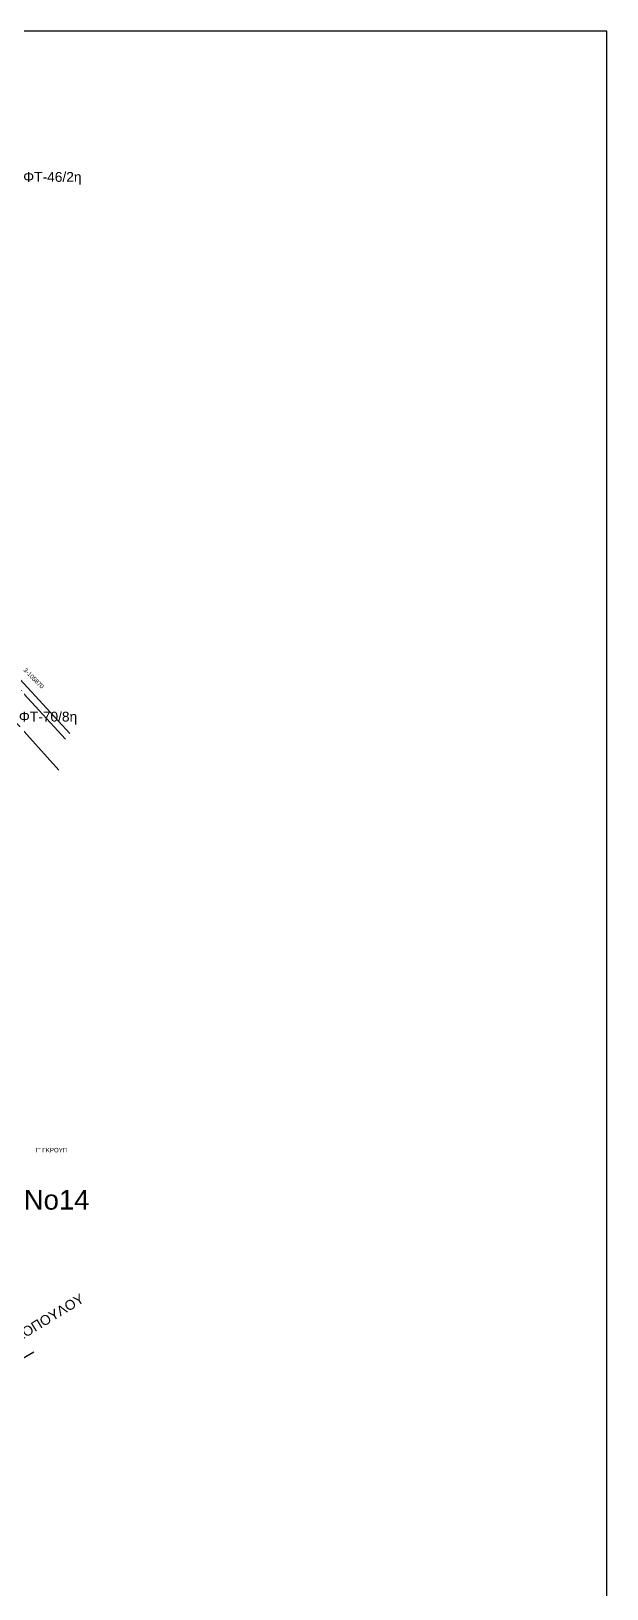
# Model space of a CAD drawing. Header units: millimetres. Extents: x 839 to 3144, y 747 to 1790.
# Drawn here: x 2910 to 3144, y 1144 to 1777 of the extents above; entities that cross this region are included whole.
import ezdxf

# ---------------------------------------------------------------- set-up
doc = ezdxf.new("R2010")
doc.units = ezdxf.units.MM
for name, color, linetype in [('Επιγραφές - Σχήματα', 7, 'Continuous'), ('Συνεστραμμένα ΧΤ   3x70+54.6+25AL', 7, 'SYN_LINE'), ('Υπόβαθρο ΔΕΗ', 7, 'Continuous')]:
    doc.layers.add(name, color=color, linetype=linetype)
doc.styles.get("Standard").update_dxf_attribs({"font": 'ARIAL.TTF'})
doc.linetypes.add('SYN_LINE', pattern='A,0.5,-0.0001,["/\\/\\/\\/",Standard,S=0.1,R=0,X=0,Y=-0.05],-0.25', length=0.7501)

msp = doc.modelspace()

# ---------------------------------------------------------------- linework, layer by layer
at = {"layer": 'Επιγραφές - Σχήματα', "ltscale": 10}
msp.add_lwpolyline([(2904.25, 763.69), (3144.12, 763.69), (3144.12, 1777.39), (2904.25, 1777.39)], dxfattribs=at)
at = {"layer": 'Συνεστραμμένα ΧΤ   3x70+54.6+25AL', "color": 2, "ltscale": 20}
msp.add_line((2889.58, 1526.92), (2924.11, 1489.44), dxfattribs=at)
at = {"layer": 'Συνεστραμμένα ΧΤ   3x70+54.6+25AL', "color": 173, "ltscale": 20}
msp.add_lwpolyline([(2858.68, 1232.54), (2885, 1225.2), (2911.14, 1240.36)], dxfattribs=at)
at = {"layer": 'Υπόβαθρο ΔΕΗ'}
for points in [[(2894.49, 1525.71), (2925.79, 1491.84)], [(2921.4, 1476.83), (2898.9, 1502.01), (2878.17, 1479.68), (2864.75, 1464.89), (2868.92, 1398.91), (2809.25, 1347.96), (2829.51, 1311.46), (2863.91, 1343.29), (2893.73, 1370.24)]]:
    msp.add_lwpolyline(points, dxfattribs=at)

# ---------------------------------------------------------------- texts
at = {"layer": 'Επιγραφές - Σχήματα', "ltscale": 0.2, "attachment_point": 1}
for s, insert, char_height, width in [('ΦΤ-46/2η', (2906.85, 1720.12), 4, 14.1894), ('ΦΤ-70/8η', (2905.09, 1500.66), 4, 14.1894), ('Νο14', (2907.08, 1306.2), 8, 39.9345)]:
    msp.add_mtext(s, dxfattribs=dict(at, insert=insert, char_height=char_height, width=width))
for s, insert, char_height, width, rotation in [('3-105870', (2908.01, 1518.68), 1.8, 12.3266, 314.81417), ('ΤΑΣΣΟΠΟΥΛΟΥ', (2893.82, 1242.24), 4, 40.7394, 31.35594)]:
    msp.add_mtext(s, dxfattribs=dict(at, insert=insert, char_height=char_height, width=width, rotation=rotation))
at = {"layer": 'Επιγραφές - Σχήματα', "color": 1, "linetype": 'Continuous', "ltscale": 0.2, "insert": (2912.03, 1323.31), "char_height": 1.8, "width": 14.8556, "attachment_point": 1}
msp.add_mtext("Γ' ΓΚΡΟΥΠ", dxfattribs=at)

doc.saveas('drawing.dxf')
